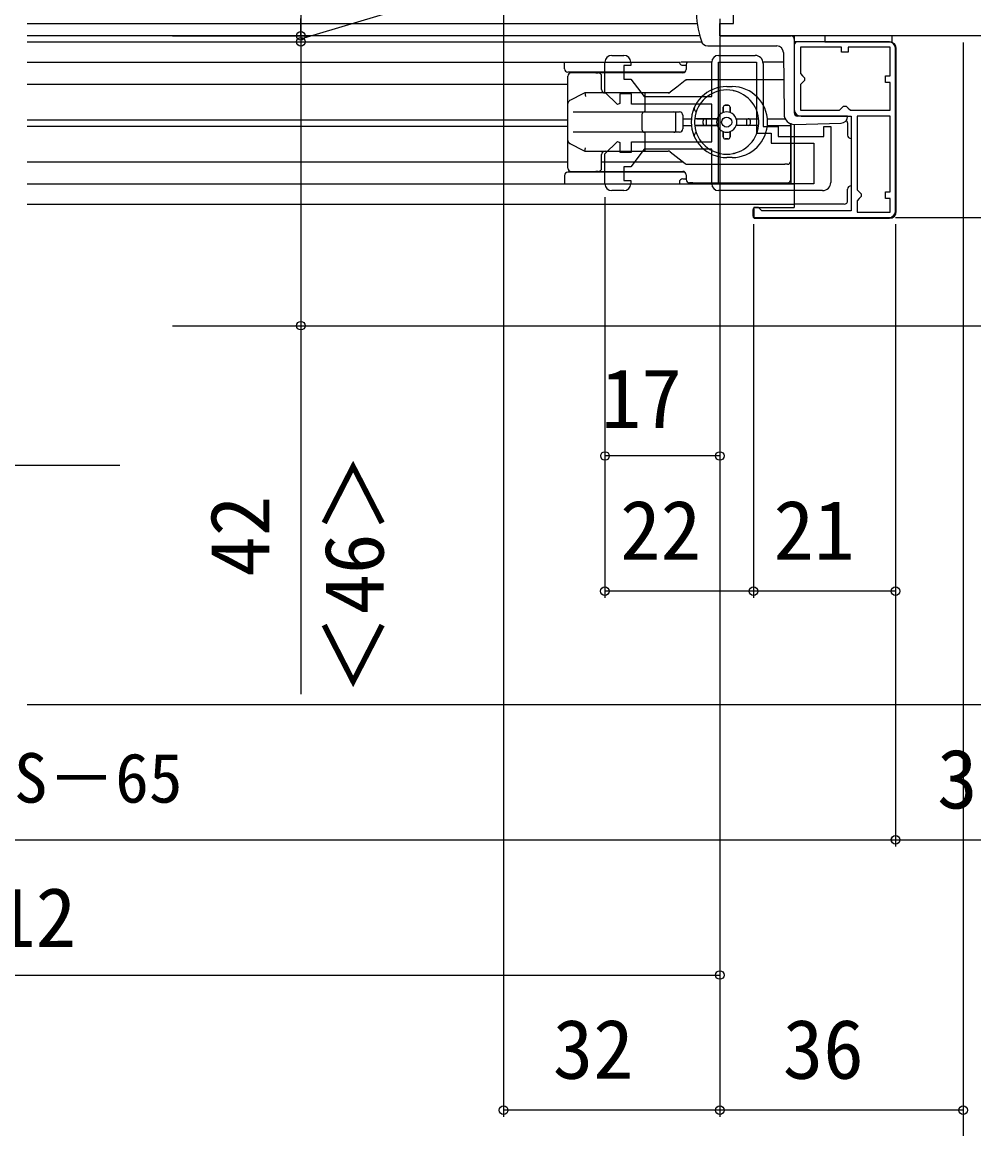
# Model space of a CAD drawing. Units: millimetres, scale not verified. Extents: x -525 to 525, y -783 to 778.
# Drawn here: x 211.8 to 352.6, y -609.9 to -446.1 of the extents above; entities that cross this region are included whole.
import ezdxf
from ezdxf.enums import TextEntityAlignment as Align

# ---------------------------------------------------------------- set-up
doc = ezdxf.new("R2010")
doc.units = ezdxf.units.MM
doc.header["$LTSCALE"] = 4
for name, color, linetype in [('0-2_YKK_11', 7, 'Continuous'), ('0-3_YKK_11E', 7, 'Continuous'), ('0-4_YKK_12', 2, 'Continuous'), ('0-5_YKK_13', 4, 'Continuous'), ('0-7_YKK_D', 6, 'Continuous'), ('0-9_YSS_K', 3, 'Continuous')]:
    doc.layers.add(name, color=color, linetype=linetype)
doc.styles.add('ＭＳ ゴシック', font='')
doc.styles.get('ＭＳ ゴシック').set_extended_font_data('MS Gothic')

msp = doc.modelspace()

# ---------------------------------------------------------------- linework, layer by layer
at = {"layer": '0-2_YKK_11'}
msp.add_line((340.998, -474.067), (340.998, -450.067), dxfattribs=at)
for points in [[(371, -334.168), (371, -394.768), (399, -394.768), (399, -398.168), (397.1, -398.168), (396.6, -397.668), (396.1, -397.168), (371, -397.168), (371, -448.168), (369.5, -448.168), (369.5, -460.668), (371, -460.668), (371, -463.168), (367, -463.168), (367, -448.168), (315, -448.168), (315, -446.368), (317, -446.368), (317, -438.168), (320.3, -438.168)], [(339.998, -449.067), (325.998, -449.067), (325.998, -459.067)], [(326.998, -460.067), (334.398, -460.067), (334.398, -474.067), (321.198, -474.067), (320.998, -473.867), (320.698, -473.567), (319.998, -473.567), (319.998, -475.067), (339.998, -475.067)]]:
    msp.add_lwpolyline(points, dxfattribs=at)
for points in [[(334.298, -459.167), (340.198, -459.167), (340.198, -455.067), (339.498, -455.067), (339.498, -454.067), (340.198, -454.067), (340.198, -449.867), (333.998, -449.867), (333.998, -450.567), (332.998, -450.567), (332.998, -449.867), (326.898, -449.867), (326.898, -453.767), (327.198, -454.067), (327.498, -454.367), (327.498, -454.767), (327.198, -455.067), (326.898, -455.367), (326.898, -459.167), (332.698, -459.167), (332.998, -458.867), (333.298, -458.567), (333.698, -458.567), (333.998, -458.867)], [(335.298, -460.067), (335.298, -470.967), (335.598, -471.267), (335.898, -471.567), (335.898, -471.967), (335.598, -472.267), (335.298, -472.567), (335.298, -474.267), (340.198, -474.267), (340.198, -472.267), (339.498, -472.267), (339.498, -471.267), (340.198, -471.267), (340.198, -460.067)]]:
    msp.add_lwpolyline(points, close=True, dxfattribs=at)
for centre, start, end in [((339.998, -450.067), 0.00001, 89.99999), ((326.998, -459.067), 180.00001, 269.99999), ((339.998, -474.067), 270.00001, 359.99999)]:
    msp.add_arc(centre, 1, start, end, dxfattribs=at)
at = {"layer": '0-3_YKK_11E'}
for p, q in [((298.998, -451.067), (300.798, -451.067)), ((314.798, -451.067), (320.198, -451.067)), ((300.798, -471.067), (298.998, -471.067)), ((330.198, -471.067), (314.798, -471.067))]:
    msp.add_line(p, q, dxfattribs=at)
for points in [[(297.998, -470.067), (297.998, -465.643), (299.827, -463.814), (300.198, -463.967), (300.198, -465.367), (301.898, -465.367), (301.898, -463.867), (313.798, -463.867), (313.798, -458.267), (301.898, -458.267), (301.898, -456.767), (300.198, -456.767), (300.198, -458.168), (299.827, -458.321), (297.998, -456.492), (297.998, -452.067)], [(301.798, -452.067), (301.798, -452.567), (300.798, -452.567), (300.798, -454.567), (301.798, -454.567), (303.798, -457.167), (313.798, -457.167), (313.798, -452.067)], [(321.398, -452.267), (321.398, -461.567), (323.598, -461.567), (323.598, -463.067), (330.398, -463.067), (330.398, -461.567), (331.398, -461.567), (331.398, -469.867)], [(313.798, -470.067), (313.798, -464.967), (303.798, -464.967), (301.798, -467.567), (300.798, -467.567), (300.798, -469.567), (301.798, -469.567), (301.798, -470.067)]]:
    msp.add_lwpolyline(points, dxfattribs=at)
msp.add_lwpolyline([(314.798, -470.067), (314.798, -452.067), (320.398, -452.067), (320.398, -462.567), (322.598, -462.567), (322.598, -464.067), (328.898, -464.067), (328.898, -470.067)], close=True, dxfattribs=at)
for centre, radius, start, end in [((298.998, -452.067), 1, 90.00001, 179.99999), ((300.798, -452.067), 1, 0.00001, 89.99999), ((314.798, -452.067), 1, 90.00001, 179.99999), ((320.198, -452.267), 1.2, 0.00001, 89.99999), ((298.998, -470.067), 1, 180.00001, 269.99999), ((300.798, -470.067), 1, 270.00001, 359.99999), ((314.798, -470.067), 1, 180.00001, 269.99999), ((330.198, -469.867), 1.2, 270.00001, 359.99999)]:
    msp.add_arc(centre, radius, start, end, dxfattribs=at)
at = {"layer": '0-4_YKK_12'}
for p, q in [((212.498, -446.368), (311.655, -446.368)), ((315, -446.368), (315.5, -446.368)), ((312.02, -448.168), (212.498, -448.168)), ((315.5, -448.168), (315, -448.168)), ((325.998, -448.167), (325.998, -459.567)), ((212.498, -449.067), (312.292, -449.067)), ((212.498, -449.067), (312.292, -449.067)), ((313.798, -452.067), (309.265, -452.067)), ((324.42, -452.067), (321.393, -452.067)), ((325.998, -461.273), (325.998, -463.067)), ((297.501, -466.817), (309.532, -466.817)), ((295.18, -470.067), (325.998, -470.067)), ((292.472, -473.067), (325.998, -473.067))]:
    msp.add_line(p, q, dxfattribs=at)
for points in [[(212.498, -452.067), (286.717, -452.067), (309.152, -452.067)], [(212.498, -455.317), (286.954, -455.317), (292.501, -455.317)], [(212.498, -460.617), (282.318, -460.617), (292.501, -460.617)], [(212.498, -461.517), (281.452, -461.517), (292.501, -461.517)], [(212.498, -466.817), (279.364, -466.817), (292.501, -466.817)], [(212.498, -470.067), (279.198, -470.067), (295.18, -470.067)], [(212.498, -473.067), (279.198, -473.067), (292.472, -473.067)]]:
    msp.add_lwpolyline(points, dxfattribs=at)
at = {"layer": '0-5_YKK_13'}
for p, q in [((315, -445.633), (315, -448.168)), ((315, -448.168), (325.5, -448.168)), ((326, -448.668), (326, -459.567)), ((313.195, -449.652), (315, -449.668)), ((315, -449.668), (323.409, -449.668)), ((326, -449.567), (326, -459.568)), ((340.1, -449.067), (326.5, -449.067)), ((341.1, -474.167), (341.1, -450.067)), ((292.001, -453.034), (292.001, -452.067)), ((324.409, -450.659), (324.489, -459.787)), ((296.664, -453.634), (293.001, -453.634)), ((296.664, -453.634), (296.985, -453.634)), ((297.001, -453.634), (296.985, -453.634)), ((309.501, -452.534), (310.001, -452.534)), ((310.001, -452.434), (310.001, -453.134)), ((292.501, -467.734), (292.501, -454.134)), ((297.501, -456.126), (297.501, -454.134)), ((324.442, -454.684), (310.172, -454.684)), ((294.733, -456.76), (292.874, -457.689)), ((295.001, -456.626), (294.733, -456.76)), ((295.001, -456.626), (295.119, -457.126)), ((303.906, -456.626), (295.001, -456.626)), ((307.339, -456.626), (303.906, -456.626)), ((307.501, -456.626), (307.329, -456.626)), ((307.501, -456.626), (307.636, -456.52)), ((315.001, -456.284), (315.031, -456.284)), ((316.001, -455.684), (316.801, -455.684)), ((316.97, -456.284), (317.001, -456.284)), ((303.95, -458.934), (303.95, -457.126)), ((316.201, -458.434), (315.801, -458.434)), ((315.801, -458.434), (316.201, -458.434)), ((293.281, -459.434), (294.956, -459.434)), ((294.956, -459.434), (303.906, -459.434)), ((303.501, -462.134), (303.501, -459.734)), ((308.501, -462.134), (308.501, -459.734)), ((309.501, -459.934), (309.501, -461.934)), ((315.501, -458.734), (315.501, -459.519)), ((315.501, -459.519), (315.501, -458.734)), ((316.501, -458.734), (316.501, -459.519)), ((316.501, -459.519), (316.501, -458.734)), ((309.501, -460.434), (310.775, -460.434)), ((309.501, -461.434), (310.775, -461.434)), ((314.587, -460.434), (311.277, -460.434)), ((314.587, -461.434), (311.277, -461.434)), ((311.579, -460.434), (314.587, -460.434)), ((311.579, -461.434), (314.587, -461.434)), ((312.501, -461.134), (312.501, -460.734)), ((312.501, -461.134), (312.501, -460.734)), ((313.001, -461.434), (313.001, -460.434)), ((317.415, -460.434), (320.724, -460.434)), ((317.415, -460.434), (320.423, -460.434)), ((320.724, -461.434), (317.415, -461.434)), ((319.001, -461.434), (319.001, -460.434)), ((319.501, -461.134), (319.501, -460.734)), ((319.501, -461.134), (319.501, -460.734)), ((322.027, -460.434), (324.639, -460.434)), ((322.027, -461.434), (325.501, -461.434)), ((325.501, -461.117), (325.501, -470.067)), ((325.501, -466.684), (325.501, -461.117)), ((326, -461.274), (326, -473.567)), ((326.028, -461.274), (332.926, -461.093)), ((333.9, -461.067), (333.9, -462.867)), ((294.956, -462.434), (293.281, -462.434)), ((303.906, -462.434), (294.956, -462.434)), ((315.501, -462.348), (315.501, -463.134)), ((315.501, -463.134), (315.501, -462.348)), ((316.201, -463.434), (315.801, -463.434)), ((315.801, -463.434), (316.201, -463.434)), ((316.501, -462.348), (316.501, -463.134)), ((316.501, -463.134), (316.501, -462.348)), ((292.874, -464.166), (292.501, -463.98)), ((292.874, -464.166), (294.733, -465.096)), ((294.733, -465.096), (295.001, -465.23)), ((295.001, -465.23), (295.119, -464.73)), ((297.501, -467.734), (297.501, -465.73)), ((303.906, -465.23), (307.338, -465.23)), ((307.637, -465.336), (309.865, -467.078)), ((315.031, -465.584), (315.001, -465.584)), ((316.801, -466.184), (316.001, -466.184)), ((317.001, -465.584), (316.97, -465.584)), ((293.001, -468.234), (296.664, -468.234)), ((296.985, -468.234), (296.664, -468.234)), ((296.985, -468.234), (297.001, -468.234)), ((298.001, -468.234), (309.587, -468.234)), ((310.173, -467.184), (324.588, -467.184)), ((325.001, -467.184), (324.588, -467.184)), ((292.001, -468.834), (292.001, -470.067)), ((309.501, -469.334), (310.001, -469.334)), ((310.001, -468.734), (310.001, -469.434)), ((311.001, -469.934), (310.501, -469.934)), ((311.001, -469.934), (325.001, -469.934)), ((333.9, -472.568), (333.9, -470.867)), ((333.4, -473.067), (326, -473.067)), ((319.9, -474.867), (319.9, -473.867)), ((320.2, -473.567), (326, -473.567)), ((320.2, -475.167), (340.1, -475.167))]:
    msp.add_line(p, q, dxfattribs=at)
msp.add_lwpolyline([(340.5, -449.068), (340.5, -448.148), (330.5, -448.148), (330.5, -449.068)], close=True, dxfattribs=at)
for points in [[(309.801, -453.534), (308.946, -453.534), (292.501, -453.534)], [(309.587, -453.634), (308.932, -453.634), (297.001, -453.634)], [(309.866, -454.789), (308.635, -455.744), (307.636, -456.52)], [(310.172, -454.684), (310.001, -454.684), (309.866, -454.789)], [(303.906, -459.434), (308.117, -459.434), (309.001, -459.434)], [(333.9, -460.093), (333.9, -460.067), (326.5, -460.067)], [(311.579, -460.434), (311.464, -460.434), (311.412, -460.434), (311.366, -460.434), (311.329, -460.434), (311.3, -460.434), (311.285, -460.434), (311.277, -460.434)], [(311.277, -461.434), (311.285, -461.434), (311.3, -461.434), (311.329, -461.434), (311.366, -461.434), (311.412, -461.434), (311.464, -461.434), (311.579, -461.434)], [(320.423, -461.434), (320.538, -461.434), (320.59, -461.434), (320.636, -461.434), (320.673, -461.434), (320.701, -461.434), (320.717, -461.434), (320.724, -461.434)], [(309.001, -462.434), (305.63, -462.434), (303.906, -462.434)], [(303.95, -464.73), (303.95, -463.458), (303.95, -462.934)], [(295.001, -465.23), (301.285, -465.23), (303.906, -465.23)], [(325.501, -469.434), (325.501, -467.684), (325.501, -466.684)], [(309.801, -468.334), (297.201, -468.334), (292.501, -468.334)], [(297.001, -468.234), (297.323, -468.234), (298.001, -468.234)]]:
    msp.add_lwpolyline(points, dxfattribs=at)
msp.add_circle((316.001, -460.934), 0.75, dxfattribs=at)
for centre, radius, start, end in [((327.125, -444.167), 15.625, 162.21648, 197.85555), ((325.5, -448.668), 0.5, 0, 90), ((313.204, -448.652), 1, 197.85555, 269.5), ((323.409, -450.668), 1, 0.5, 90), ((326.5, -449.567), 0.5, 90, 180), ((340.1, -450.067), 1, 0, 90), ((310.501, -452.434), 0.5, 132.84403, 180), ((292.501, -453.034), 0.5, 180, 270), ((293.001, -454.134), 0.5, 90, 180), ((297.001, -454.134), 0.5, 0, 90), ((309.501, -452.034), 0.5, 195.47348, 219.07095), ((309.501, -452.034), 0.5, 219.07095, 270), ((309.501, -453.134), 0.5, 270, 0), ((310.172, -455.184), 0.5, 90, 127.83789), ((298.001, -456.126), 0.5, 180, 270), ((307.329, -456.126), 0.5, 270, 307.83789), ((316.001, -460.934), 5.25, 90, 270), ((316.001, -460.934), 4.75, 6.04233, 173.95767), ((315.001, -456.784), 0.5, 90, 120.18877), ((316.801, -460.934), 5.25, 270, 90), ((317.001, -456.784), 0.5, 59.81123, 90), ((315.801, -458.734), 0.3, 90, 180), ((315.801, -458.734), 0.3, 90, 180), ((316.201, -458.734), 0.3, 360, 90), ((316.201, -458.734), 0.3, 360, 90), ((303.801, -459.734), 0.3, 90, 180), ((308.201, -459.734), 0.3, 0, 90), ((309.001, -459.934), 0.5, 0, 90), ((311.692, -458.934), 0.5, 155.09894, 248.1159), ((316.001, -460.934), 1.5, 109.47123, 160.52878), ((316.001, -460.934), 1.5, 70.52877, 109.47123), ((316.001, -460.934), 1.5, 19.47122, 70.52877), ((325.988, -459.774), 1.5, 180.5, 271.5), ((326.5, -459.567), 0.5, 180, 270), ((332.9, -460.093), 1, 271.5, 0), ((316.001, -460.934), 4.75, 173.95767, 186.04233), ((316.001, -460.934), 4.75, 186.04233, 353.95767), ((312.801, -460.734), 0.3, 90, 180), ((312.801, -460.734), 0.3, 90, 180), ((312.801, -461.134), 0.3, 180, 270), ((312.801, -461.134), 0.3, 180, 270), ((316.001, -460.934), 1.5, 160.52878, 199.47122), ((316.001, -460.934), 1.5, 199.47122, 250.52877), ((316.001, -460.934), 1.5, 289.47123, 340.52878), ((316.001, -460.934), 1.5, 340.52878, 19.47122), ((319.201, -460.734), 0.3, 0, 90), ((319.201, -460.734), 0.3, 0, 90), ((319.201, -461.134), 0.3, 270, 0), ((319.201, -461.134), 0.3, 270, 360), ((316.001, -460.934), 4.75, 353.95767, 6.04233), ((333.4, -461.067), 0.5, 0, 51.37691), ((303.801, -462.134), 0.3, 180, 270), ((308.201, -462.134), 0.3, 270, 0), ((309.001, -461.934), 0.5, 270, 0), ((311.692, -462.934), 0.5, 111.8841, 204.90106), ((316.001, -460.934), 1.5, 250.52877, 289.47123), ((315.801, -463.134), 0.3, 180, 270), ((315.801, -463.134), 0.3, 180, 270), ((316.201, -463.134), 0.3, 270, 0), ((316.201, -463.134), 0.3, 270, 360), ((334.4, -462.867), 0.5, 180, 270), ((298.001, -465.73), 0.5, 90, 180), ((307.329, -465.73), 0.5, 51.9917, 90), ((315.001, -465.084), 0.5, 239.81123, 270), ((317.001, -465.084), 0.5, 270, 300.18877), ((325.001, -466.684), 0.5, 270, 0), ((292.501, -468.834), 0.5, 90, 180), ((293.001, -467.734), 0.5, 180, 270), ((297.001, -467.734), 0.5, 270, 0), ((309.501, -468.734), 0.5, 0, 90), ((310.173, -466.684), 0.5, 231.9917, 270), ((309.501, -469.834), 0.5, 90, 180), ((309.501, -469.834), 0.5, 180, 207.82627), ((310.501, -469.434), 0.5, 180, 270), ((325.001, -469.434), 0.5, 270, 0), ((334.4, -470.867), 0.5, 90, 180), ((333.4, -472.567), 0.5, 270, 0), ((320.2, -473.867), 0.3, 90, 180), ((320.2, -474.867), 0.3, 180, 270), ((340.1, -474.167), 1, 270, 0)]:
    msp.add_arc(centre, radius, start, end, dxfattribs=at)
for centre, major_axis, ratio, start_param, end_param in [((303.906, -457.126), (0, 0.5), 0.087489, 4.712389, 6.2831853), ((293.001, -458.185), (0.3, 0.486), 0.822107, 1.3427634, 2.0408951), ((293.136, -458.117), (-0.58, -0.164), 0.822107, 4.9404219, 5.3570207), ((303.906, -458.934), (0, -0.5), 0.087489, 6.2831853, 7.8539816), ((303.906, -462.934), (0, 0.5), 0.087489, 4.712389, 6.2831853), ((293.001, -463.671), (-0.3, 0.486), 0.822107, 1.1006975, 1.7988292), ((293.136, -463.738), (-0.58, 0.164), 0.822107, 0.9261646, 1.3427634), ((303.906, -464.73), (0, -0.5), 0.087489, 6.2831853, 7.8539816)]:
    msp.add_ellipse(centre, major_axis=major_axis, ratio=ratio, start_param=start_param, end_param=end_param, dxfattribs=at)
at = {"layer": '0-7_YKK_D'}
for p, q in [((253, -333.168), (253, -448.168)), ((283, -434.168), (283, -608.167)), ((253, -448.168), (253, -445.618)), ((234, -448.168), (254, -448.168)), ((234, -448.168), (254, -448.168)), ((253, -448.168), (253, -449.068)), ((253, -448.168), (253, -449.068)), ((315, -448.268), (315, -608.167)), ((315, -448.268), (315, -608.167)), ((315, -448.668), (315, -588.168)), ((315, -448.668), (315, -511.351)), ((234, -449.068), (254, -449.068)), ((234, -449.068), (254, -449.068)), ((253, -449.068), (253, -451.618)), ((351, -449.168), (351, -668.167)), ((351, -449.168), (351, -668.167)), ((351, -449.168), (351, -608.167)), ((297.974, -472.067), (297.974, -531.351)), ((297.998, -472.067), (297.998, -511.351)), ((319.974, -476.067), (319.974, -531.351)), ((319.974, -476.067), (319.974, -531.351)), ((340.974, -476.067), (340.974, -568.168)), ((340.974, -476.067), (340.974, -531.351)), ((340.998, -476.067), (340.998, -568.168)), ((341, -475.067), (420, -475.067)), ((234, -491.068), (254, -491.068)), ((234, -491.068), (440, -491.068)), ((315, -510.351), (297.998, -510.351)), ((319.974, -530.351), (297.974, -530.351)), ((340.974, -530.351), (319.974, -530.351)), ((86, -567.168), (340.974, -567.168)), ((340.998, -567.168), (371, -567.168)), ((107, -587.168), (315, -587.168)), ((315, -607.167), (283, -607.167)), ((351, -607.167), (315, -607.167))]:
    msp.add_line(p, q, dxfattribs=at)
for points in [[(253, -448.618), (275, -442.018), (275, -418.586)], [(253, -449.068), (253, -491.068), (253, -545.618)], [(107, -511.69), (159.4, -511.69), (226.222, -511.69)]]:
    msp.add_lwpolyline(points, dxfattribs=at)
for centre in [(253, -448.168), (253, -448.168), (253, -449.068), (253, -449.068), (253, -491.068), (297.998, -510.351), (315, -510.351), (297.974, -530.351), (319.974, -530.351), (319.974, -530.351), (340.974, -530.351), (340.974, -567.168), (340.998, -567.168), (315, -587.168), (283, -607.167), (315, -607.167), (315, -607.167), (351, -607.167)]:
    msp.add_circle(centre, 0.637, dxfattribs=at)
at = {"layer": '0-9_YSS_K'}
msp.add_line((371.003, -547.168), (212.498, -547.167), dxfattribs=at)

# ---------------------------------------------------------------- texts
at = {"layer": '0-7_YKK_D', "style": 'ＭＳ ゴシック'}
for s, height, p in [('17', 8.798, (297.396, -508.851)), ('22', 8.798, (300.247, -528.351)), ('21', 8.798, (322.94, -528.351)), ('網戸出来幅＝WS－65', 7.331, (145.561, -563.861)), ('30', 8.798, (347.135, -565.168)), ('WS－112', 8.798, (177.829, -585.668)), ('32', 8.798, (290.272, -605.167)), ('36', 8.798, (324.307, -605.167))]:
    msp.add_text(s, height=height, dxfattribs=at).set_placement(p, align=Align.BOTTOM_LEFT)
for s, p in [('＜46＞', (267.886, -545.8)), ('42', (251, -528.209))]:
    msp.add_text(s, height=8.798, rotation=90, dxfattribs=at).set_placement(p, align=Align.BOTTOM_LEFT)

doc.saveas('drawing.dxf')
